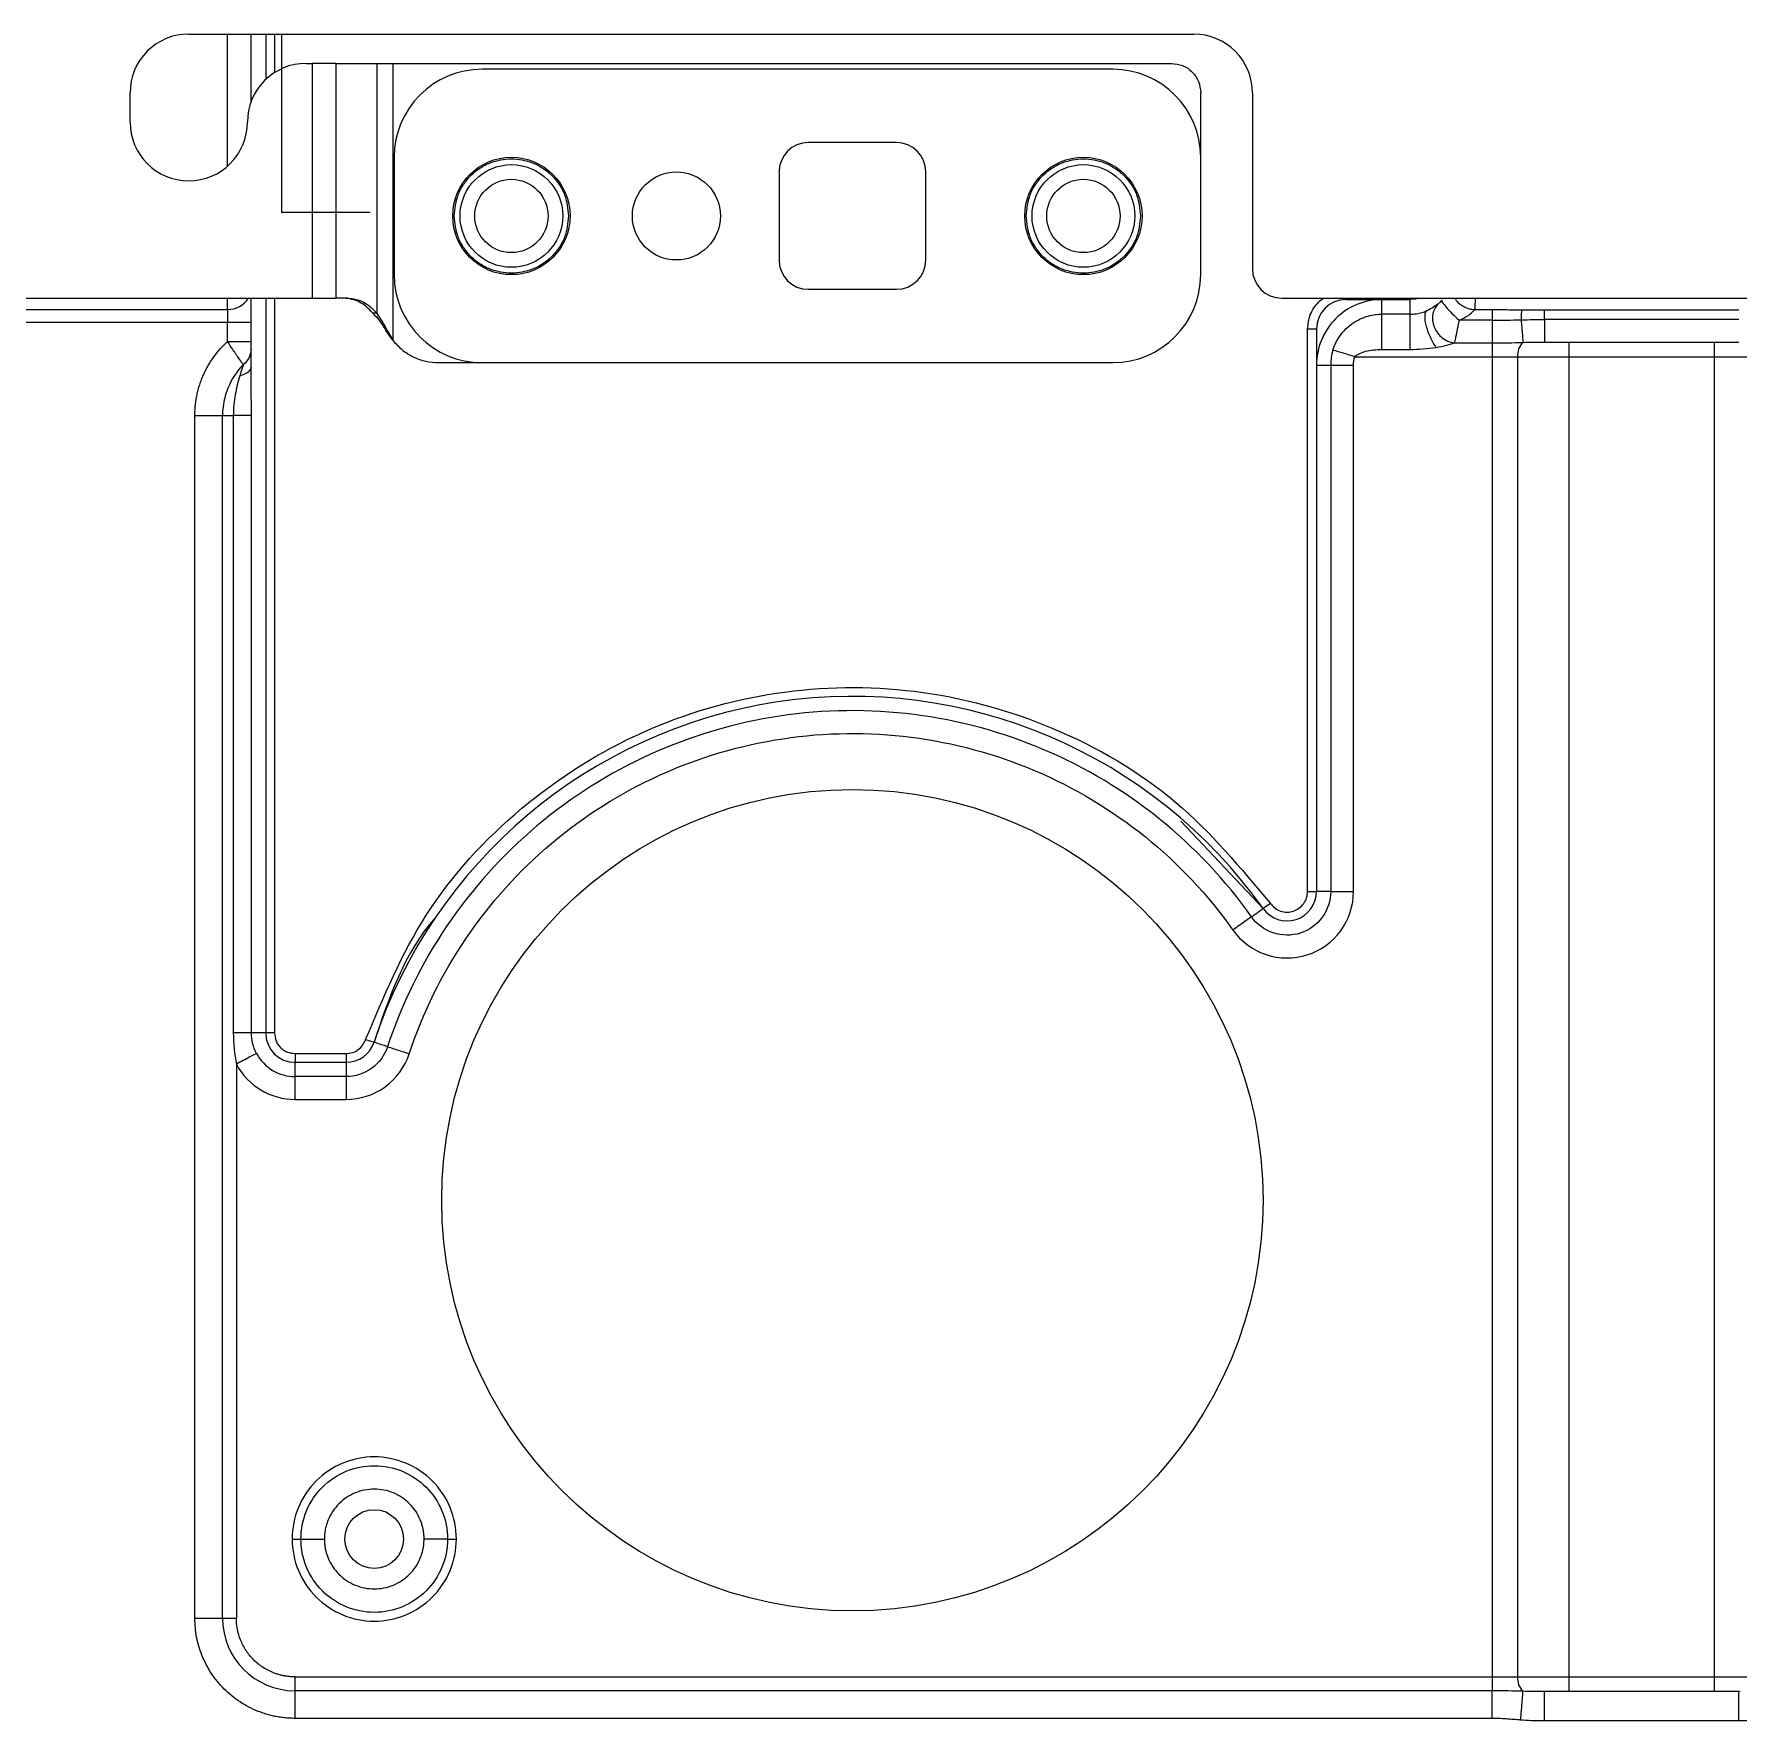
# Model space of a CAD drawing. Header units: millimetres. Extents: x -1 to 1576, y 30 to 633.
# Drawn here: x 89.9 to 148.1, y 485.1 to 542.6 of the extents above; entities that cross this region are included whole.
import ezdxf

# ---------------------------------------------------------------- set-up
doc = ezdxf.new("R2010")
doc.units = ezdxf.units.MM
doc.header["$PDSIZE"] = -1

msp = doc.modelspace()

# ---------------------------------------------------------------- linework, layer by layer
at = {"color": 7, "linetype": 'Continuous', "lineweight": 25}
for p, q in [((95.216, 542.573), (129.478, 542.573)), ((96.541, 538.075), (96.541, 542.573)), ((97.341, 540.269), (97.341, 542.573)), ((97.841, 542.573), (97.841, 541.025)), ((98.141, 542.573), (98.141, 541.26)), ((99.216, 541.573), (99.427, 541.573)), ((99.427, 541.573), (99.427, 533.573)), ((100.238, 533.573), (100.238, 541.573)), ((100.238, 541.573), (101.631, 541.573)), ((101.631, 541.573), (101.631, 533.061)), ((102.171, 541.573), (102.171, 532.137)), ((102.171, 541.573), (128.716, 541.573)), ((126.716, 541.373), (105.216, 541.373)), ((93.216, 539.573), (93.216, 540.573)), ((129.716, 534.373), (129.716, 540.573)), ((131.478, 540.573), (131.478, 534.574)), ((119.341, 538.873), (116.341, 538.873)), ((102.216, 538.373), (102.216, 534.373)), ((115.341, 537.873), (115.341, 534.873)), ((120.341, 534.873), (120.341, 537.873)), ((77.621, 533.573), (99.427, 533.573)), ((96.541, 533.189), (96.541, 533.573)), ((97.841, 533.573), (97.841, 508.523)), ((98.141, 533.573), (98.141, 508.523)), ((100.645, 533.573), (100.238, 533.573)), ((116.341, 533.873), (119.341, 533.873)), ((132.478, 533.573), (166.061, 533.573)), ((134.661, 533.573), (134.661, 533.523)), ((136.841, 533.573), (136.841, 533.523)), ((137.036, 533.542), (136.841, 533.523)), ((137.153, 533.573), (137.036, 533.542)), ((40.146, 533.189), (96.541, 533.189)), ((96.541, 533.189), (96.541, 533.153)), ((96.541, 533.153), (96.541, 533.11)), ((96.541, 533.11), (96.541, 533.06)), ((96.541, 533.06), (96.541, 533.005)), ((96.541, 533.005), (96.541, 532.944)), ((101.631, 533.061), (101.496, 533.061)), ((134.661, 533.523), (136.841, 533.523)), ((136.841, 533.025), (135.896, 533.025)), ((139.054, 533.181), (139.654, 533.181)), ((141.439, 533.175), (148.063, 533.175)), ((141.439, 532.841), (141.439, 533.175)), ((97.341, 532.746), (40.146, 532.746)), ((96.541, 532.944), (96.541, 532.88)), ((96.541, 532.88), (96.541, 532.814)), ((96.541, 532.814), (96.541, 532.746)), ((96.541, 532.096), (96.541, 532.746)), ((97.341, 532.096), (97.341, 532.746)), ((101.934, 532.473), (101.982, 532.473)), ((102.171, 532.137), (101.934, 532.473)), ((101.982, 532.473), (102.171, 532.137)), ((133.361, 513.344), (133.361, 532.523)), ((133.361, 532.523), (133.661, 532.523)), ((133.661, 532.523), (133.661, 513.344)), ((139.654, 532.819), (138.522, 532.819)), ((148.063, 532.841), (141.439, 532.841)), ((135.896, 531.825), (136.841, 531.825)), ((138.363, 532.044), (139.654, 532.044)), ((139.654, 532.044), (139.654, 486.102)), ((141.394, 532.073), (141.443, 532.077)), ((141.439, 532.073), (148.063, 532.073)), ((142.269, 532.073), (142.269, 486.073)), ((147.233, 486.073), (147.233, 532.073)), ((103.743, 531.373), (126.716, 531.373)), ((133.661, 531.288), (133.661, 513.344)), ((134.147, 531.288), (134.147, 513.344)), ((134.925, 513.344), (134.925, 531.288)), ((134.968, 531.573), (190.661, 531.573)), ((140.526, 486.573), (140.526, 531.573)), ((95.427, 488.573), (95.427, 529.573)), ((95.427, 529.573), (96.737, 529.573)), ((96.37, 488.573), (96.37, 529.573)), ((96.737, 529.573), (96.737, 508.523)), ((97.352, 508.523), (97.352, 529.573)), ((131.845, 512.765), (129.038, 515.747)), ((133.361, 513.344), (133.661, 513.344)), ((132.09, 512.939), (131.845, 512.765)), ((98.141, 508.523), (97.841, 508.523)), ((101.248, 508.304), (101.533, 508.209)), ((96.841, 507.46), (96.841, 488.573)), ((98.841, 507.823), (100.584, 507.823)), ((98.841, 507.823), (98.841, 507.523)), ((98.841, 507.523), (100.584, 507.523)), ((100.584, 507.823), (100.584, 507.523)), ((100.584, 507.037), (98.841, 507.037)), ((98.841, 506.258), (100.584, 506.258)), ((95.427, 488.573), (96.841, 488.573)), ((98.841, 485.159), (98.841, 486.573)), ((98.841, 486.573), (190.661, 486.573)), ((139.654, 486.102), (98.841, 486.102)), ((148.063, 486.073), (141.439, 486.073)), ((148.108, 486.073), (148.059, 486.068)), ((139.654, 485.159), (98.841, 485.159)), ((148.063, 485.073), (141.439, 485.073))]:
    msp.add_line(p, q, dxfattribs=at)
at = {"color": 7, "linetype": 'Continuous'}
for q in [(98.385, 542.534), (101.4, 536.505)]:
    msp.add_line((98.385, 536.505), q, dxfattribs=at)
at = {"color": 7, "linetype": 'Continuous', "lineweight": 25}
for centre, radius in [((106.216, 536.373), 2), ((125.716, 536.373), 2), ((106.216, 536.373), 1.75), ((106.216, 536.373), 1.25), ((111.841, 536.373), 1.5), ((125.716, 536.373), 1.75), ((125.716, 536.373), 1.25), ((117.841, 502.823), 14)]:
    msp.add_circle(centre, radius, dxfattribs=at)
at = {"color": 141}
msp.add_circle((101.541, 491.273), 1, dxfattribs=at)
at = {"color": 7, "linetype": 'Continuous', "lineweight": 25}
for centre, radius, start, end in [((95.216, 540.573), 2, 89.99948, 180.00052), ((129.478, 540.573), 2, 0, 89.99948), ((99.216, 539.573), 2, 89.99948, 180.00052), ((105.216, 538.373), 3, 90, 180), ((126.716, 538.373), 3, 0, 90), ((95.216, 539.573), 2, 180.01102, 359.98898), ((116.341, 537.873), 1, 90, 180), ((119.341, 537.873), 1, 0, 90), ((116.341, 534.873), 1, 180, 270), ((119.341, 534.873), 1, 270, 0), ((105.216, 534.373), 3, 180, 270), ((126.716, 534.373), 3, 270, 0), ((132.478, 534.574), 1, 180, 269.97647), ((96.562, 534.001), 0.813, 268.54495, 328.20683), ((134.661, 532.523), 1, 90, 180), ((141.083, 531.65), 0.562, 132.43497, 187.82324), ((98.841, 529.573), 2.471, 135.48233, 180), ((117.841, 502.823), 17.174, 35.37275, 161.72205), ((132.661, 513.344), 1, 215.37275, 0), ((98.841, 508.523), 1, 180, 270), ((100.584, 508.523), 1, 270, 341.72205), ((98.841, 488.573), 2.471, 180, 270), ((141.083, 486.497), 0.562, 172.17675, 227.56507)]:
    msp.add_arc(centre, radius, start, end, dxfattribs=at)
for points in [[(100.238, 541.573), (100.18, 541.573), (100.066, 541.573), (99.864, 541.573), (99.65, 541.573), (99.502, 541.573), (99.427, 541.573)], [(101.631, 541.573), (101.669, 541.573), (101.746, 541.573), (101.88, 541.573), (102.023, 541.573), (102.122, 541.573), (102.171, 541.573)], [(128.716, 541.573), (128.847, 541.558), (129.109, 541.528), (129.44, 541.297), (129.671, 540.966), (129.701, 540.704), (129.716, 540.573)], [(99.427, 533.573), (99.502, 533.573), (99.65, 533.573), (99.864, 533.573), (100.066, 533.573), (100.18, 533.573), (100.238, 533.573)], [(101.496, 533.061), (101.349, 533.208), (101.056, 533.502), (100.692, 533.55), (100.51, 533.573)], [(100.645, 533.573), (100.827, 533.55), (101.191, 533.502), (101.484, 533.208), (101.631, 533.061)], [(137.938, 533.5), (137.895, 533.454), (137.851, 533.414), (137.834, 533.398)], [(139.654, 533.181), (139.654, 533.111), (139.654, 532.973), (139.654, 532.819)], [(140.649, 533.177), (140.645, 533.111), (140.642, 532.981), (140.64, 532.835)], [(139.654, 532.819), (139.976, 532.819), (140.301, 532.828), (140.64, 532.835)], [(140.64, 532.835), (140.91, 532.841), (141.175, 532.841), (141.439, 532.841)], [(97.341, 531.835), (97.341, 531.636), (97.243, 531.439), (97.079, 531.306)], [(102.171, 532.137), (102.272, 532.024), (102.474, 531.799), (102.863, 531.561), (103.291, 531.403), (103.593, 531.383), (103.743, 531.373)], [(134.224, 531.802), (134.173, 531.636), (134.147, 531.462), (134.147, 531.288)], [(139.654, 532.044), (140.016, 532.044), (140.377, 532.055), (140.703, 532.064)], [(140.703, 532.064), (140.938, 532.072), (141.185, 532.073), (141.439, 532.073)], [(97.079, 531.306), (97.054, 531.23), (97.007, 531.09), (96.956, 530.925)], [(134.925, 531.288), (134.925, 531.385), (134.94, 531.481), (134.968, 531.573)], [(96.737, 508.523), (96.737, 508.161), (96.772, 507.799), (96.841, 507.46)], [(97.528, 507.825), (97.41, 508.048), (97.352, 508.286), (97.352, 508.523)], [(140.703, 486.082), (140.377, 486.091), (140.017, 486.102), (139.654, 486.102)], [(141.439, 486.073), (141.185, 486.073), (140.938, 486.074), (140.703, 486.082)]]:
    msp.add_open_spline(points, degree=3, dxfattribs=at)
for points, knots in [([(104.266, 536.373), (104.292, 536.618), (104.333, 536.997), (104.575, 537.451), (104.827, 537.761), (105.138, 538.015), (105.592, 538.25), (106.216, 538.37), (106.84, 538.25), (107.294, 538.015), (107.604, 537.761), (107.857, 537.452), (108.099, 536.997), (108.14, 536.618), (108.166, 536.373)], [0, 0, 0, 0, 0.1197215, 0.1848168, 0.25, 0.3150954, 0.3802785, 0.5, 0.6197215, 0.6848168, 0.75, 0.8150954, 0.8802785, 1, 1, 1, 1]), ([(123.766, 536.373), (123.792, 536.618), (123.833, 536.997), (124.075, 537.451), (124.327, 537.761), (124.638, 538.015), (125.092, 538.25), (125.716, 538.37), (126.34, 538.25), (126.794, 538.015), (127.104, 537.761), (127.357, 537.452), (127.599, 536.997), (127.64, 536.618), (127.666, 536.373)], [0, 0, 0, 0, 0.119721, 0.184817, 0.25, 0.315095, 0.380279, 0.5, 0.619721, 0.684817, 0.75, 0.815095, 0.880279, 1, 1, 1, 1]), ([(108.166, 536.373), (108.14, 536.128), (108.099, 535.749), (107.857, 535.295), (107.605, 534.985), (107.294, 534.731), (106.84, 534.496), (106.216, 534.376), (105.592, 534.496), (105.138, 534.731), (104.828, 534.985), (104.575, 535.295), (104.333, 535.749), (104.292, 536.128), (104.266, 536.373)], [0, 0, 0, 0, 0.119721, 0.184817, 0.25, 0.315095, 0.380279, 0.5, 0.619721, 0.684817, 0.75, 0.815095, 0.880279, 1, 1, 1, 1]), ([(127.666, 536.373), (127.64, 536.128), (127.599, 535.749), (127.357, 535.295), (127.105, 534.985), (126.794, 534.731), (126.34, 534.496), (125.716, 534.376), (125.092, 534.496), (124.638, 534.731), (124.328, 534.985), (124.075, 535.295), (123.833, 535.749), (123.792, 536.128), (123.766, 536.373)], [0, 0, 0, 0, 0.1197215, 0.1848168, 0.25, 0.3150954, 0.3802785, 0.5, 0.6197215, 0.6848168, 0.75, 0.8150954, 0.8802785, 1, 1, 1, 1]), ([(97.341, 532.746), (97.341, 532.861), (97.341, 533.095), (97.341, 533.383), (97.341, 533.523), (97.341, 533.573)], [0, 0, 0, 0, 0.3820788, 0.7786656, 1, 1, 1, 1]), ([(133.361, 532.523), (133.378, 532.687), (133.405, 532.939), (133.567, 533.241), (133.72, 533.436), (133.846, 533.531), (133.901, 533.573)], [0, 0, 0, 0, 0.397975, 0.614291, 0.831044, 1, 1, 1, 1]), ([(138.376, 533.573), (138.392, 533.546), (138.438, 533.47), (138.551, 533.366), (138.702, 533.269), (138.873, 533.202), (138.993, 533.188), (139.054, 533.181)], [0, 0, 0, 0, 0.123028, 0.34231, 0.561528, 0.780724, 1, 1, 1, 1]), ([(139.074, 533.573), (139.074, 533.564), (139.069, 533.471), (139.061, 533.325), (139.056, 533.229), (139.054, 533.181)], [0, 0, 0, 0, 0.051886, 0.529266, 1, 1, 1, 1]), ([(101.496, 533.061), (101.574, 532.974), (101.73, 532.802), (101.867, 532.582), (101.934, 532.473)], [0, 0, 0, 0, 0.5015066, 1, 1, 1, 1]), ([(101.982, 532.473), (101.928, 532.582), (101.822, 532.795), (101.694, 532.973), (101.631, 533.061)], [0, 0, 0, 0, 0.508164, 1, 1, 1, 1]), ([(135.896, 533.523), (135.603, 533.523), (135.31, 533.465), (134.77, 533.241), (134.522, 533.075), (134.108, 532.662), (133.943, 532.414), (133.719, 531.873), (133.661, 531.58), (133.661, 531.288)], [0, 0, 0, 0, 0.25, 0.25, 0.5, 0.5, 0.75, 0.75, 1, 1, 1, 1]), ([(134.224, 531.802), (134.238, 531.842), (134.265, 531.925), (134.321, 532.05), (134.39, 532.179), (134.486, 532.323), (134.638, 532.507), (134.861, 532.702), (135.14, 532.865), (135.415, 532.965), (135.666, 533.017), (135.823, 533.023), (135.896, 533.025)], [0, 0, 0, 0, 0.057073, 0.118647, 0.184712, 0.255256, 0.352682, 0.506462, 0.65516, 0.786933, 0.90187, 1, 1, 1, 1]), ([(135.896, 533.025), (135.896, 533.037), (135.896, 533.096), (135.896, 533.278), (135.896, 533.4), (135.896, 533.523)], [0, 0, 0, 0, 0.5, 0.5, 1, 1, 1, 1]), ([(135.896, 531.825), (135.896, 531.941), (135.896, 532.073), (135.896, 532.341), (135.896, 532.475), (135.896, 532.713), (135.896, 532.816), (135.896, 532.966), (135.896, 533.013), (135.896, 533.025)], [0, 0, 0, 0, 0.25, 0.25, 0.5, 0.5, 0.75, 0.75, 1, 1, 1, 1]), ([(136.841, 533.523), (136.841, 533.4), (136.841, 533.278), (136.841, 533.096), (136.841, 533.037), (136.841, 533.025)], [0, 0, 0, 0, 0.5, 0.5, 1, 1, 1, 1]), ([(136.841, 533.025), (136.879, 533.026), (136.953, 533.028), (137.061, 533.04), (137.162, 533.058), (137.256, 533.081), (137.343, 533.109), (137.397, 533.13), (137.424, 533.141)], [0, 0, 0, 0, 0.18951, 0.369722, 0.54073, 0.702668, 0.855696, 1, 1, 1, 1]), ([(136.841, 533.025), (136.841, 533.013), (136.841, 532.966), (136.841, 532.816), (136.841, 532.713), (136.841, 532.475), (136.841, 532.341), (136.841, 532.073), (136.841, 531.941), (136.841, 531.825)], [0, 0, 0, 0, 0.25, 0.25, 0.5, 0.5, 0.75, 0.75, 1, 1, 1, 1]), ([(137.424, 533.141), (137.382, 533.123), (137.357, 533.068), (137.346, 532.897), (137.36, 532.781), (137.424, 532.525), (137.473, 532.383), (137.594, 532.117), (137.664, 531.992), (137.735, 531.893)], [0, 0, 0, 0, 0.25, 0.25, 0.5, 0.5, 0.75, 0.75, 1, 1, 1, 1]), ([(137.834, 533.398), (137.796, 533.365), (137.738, 533.318), (137.595, 533.224), (137.511, 533.178), (137.424, 533.141)], [0, 0, 0, 0, 0.5, 0.5, 1, 1, 1, 1]), ([(137.834, 533.398), (137.73, 533.307), (137.658, 533.18), (137.6, 532.896), (137.615, 532.741), (137.728, 532.453), (137.825, 532.322), (138.069, 532.126), (138.216, 532.063), (138.363, 532.044)], [0, 0, 0, 0, 0.25, 0.25, 0.5, 0.5, 0.75, 0.75, 1, 1, 1, 1]), ([(137.938, 533.5), (137.928, 533.489), (137.936, 533.463), (137.986, 533.382), (138.028, 533.327), (138.138, 533.199), (138.206, 533.126), (138.357, 532.973), (138.44, 532.894), (138.522, 532.819)], [0, 0, 0, 0, 0.25, 0.25, 0.5, 0.5, 0.75, 0.75, 1, 1, 1, 1]), ([(138.522, 532.819), (138.678, 532.883), (138.807, 532.958), (138.98, 533.09), (139.027, 533.145), (139.054, 533.181)], [0, 0, 0, 0, 0.5, 0.5, 1, 1, 1, 1]), ([(139.654, 533.181), (139.794, 533.181), (140.125, 533.18), (140.457, 533.178), (140.649, 533.177)], [0, 0, 0, 0, 0.420474, 1, 1, 1, 1]), ([(140.649, 533.177), (140.768, 533.176), (141.031, 533.175), (141.295, 533.175), (141.439, 533.175)], [0, 0, 0, 0, 0.452244, 1, 1, 1, 1]), ([(138.522, 532.819), (138.516, 532.785), (138.504, 532.72), (138.487, 532.63), (138.471, 532.552), (138.458, 532.485), (138.446, 532.429), (138.437, 532.383), (138.421, 532.307), (138.4, 532.21), (138.378, 532.108), (138.368, 532.065), (138.363, 532.044)], [0, 0, 0, 0, 0.098929, 0.188732, 0.269407, 0.340954, 0.403371, 0.456658, 0.500814, 0.680181, 0.846536, 1, 1, 1, 1]), ([(139.654, 532.819), (139.654, 532.645), (139.654, 532.479), (139.654, 532.208), (139.654, 532.103), (139.654, 532.044)], [0, 0, 0, 0, 0.5, 0.5, 1, 1, 1, 1]), ([(140.64, 532.835), (140.656, 532.642), (140.671, 532.462), (140.693, 532.19), (140.701, 532.097), (140.703, 532.064)], [0, 0, 0, 0, 0.5, 0.5, 1, 1, 1, 1]), ([(141.439, 532.841), (141.439, 532.625), (141.439, 532.426), (141.439, 532.15), (141.439, 532.073), (141.439, 532.073)], [0, 0, 0, 0, 0.5, 0.5, 1, 1, 1, 1]), ([(95.427, 529.573), (95.428, 529.633), (95.429, 529.752), (95.444, 529.929), (95.466, 530.105), (95.498, 530.278), (95.539, 530.45), (95.589, 530.62), (95.648, 530.787), (95.739, 531.008), (95.874, 531.275), (96.068, 531.575), (96.288, 531.852), (96.457, 532.015), (96.541, 532.096)], [0, 0, 0, 0, 0.063092, 0.125678, 0.187927, 0.25001, 0.312098, 0.374365, 0.43698, 0.500113, 0.626356, 0.752784, 0.876346, 1, 1, 1, 1]), ([(96.541, 532.096), (96.75, 532.096), (96.959, 532.096), (97.255, 532.096), (97.341, 532.096), (97.341, 532.096)], [0, 0, 0, 0, 0.5, 0.5, 1, 1, 1, 1]), ([(97.079, 531.306), (97.072, 531.315), (97.058, 531.334), (97.031, 531.371), (96.998, 531.416), (96.958, 531.471), (96.913, 531.536), (96.862, 531.608), (96.794, 531.709), (96.687, 531.868), (96.595, 532.011), (96.541, 532.096)], [0, 0, 0, 0, 0.075449, 0.154166, 0.236171, 0.321487, 0.410141, 0.502162, 0.590314, 0.756244, 1, 1, 1, 1]), ([(97.341, 531.835), (97.341, 531.855), (97.341, 531.892), (97.341, 531.986), (97.341, 532.041), (97.341, 532.096)], [0, 0, 0, 0, 0.5, 0.5, 1, 1, 1, 1]), ([(97.341, 531.223), (97.341, 531.346), (97.341, 531.465), (97.341, 531.677), (97.341, 531.769), (97.341, 531.835)], [0, 0, 0, 0, 0.5, 0.5, 1, 1, 1, 1]), ([(134.968, 531.573), (134.798, 531.626), (134.628, 531.678), (134.36, 531.76), (134.264, 531.79), (134.224, 531.802)], [0, 0, 0, 0, 0.5, 0.5, 1, 1, 1, 1]), ([(134.968, 531.573), (135.03, 531.651), (135.169, 531.716), (135.503, 531.803), (135.699, 531.825), (135.896, 531.825)], [0, 0, 0, 0, 0.5, 0.5, 1, 1, 1, 1]), ([(136.841, 531.825), (136.992, 531.825), (137.143, 531.831), (137.442, 531.853), (137.591, 531.869), (137.735, 531.893)], [0, 0, 0, 0, 0.5, 0.5, 1, 1, 1, 1]), ([(137.735, 531.893), (137.869, 531.914), (137.997, 531.941), (138.216, 531.997), (138.305, 532.025), (138.363, 532.044)], [0, 0, 0, 0, 0.5, 0.5, 1, 1, 1, 1]), ([(97.341, 531.223), (97.341, 531.164), (97.305, 531.104), (97.171, 531), (97.073, 530.956), (96.956, 530.925)], [0, 0, 0, 0, 0.5, 0.5, 1, 1, 1, 1]), ([(97.352, 529.573), (97.352, 529.835), (97.351, 530.098), (97.347, 530.646), (97.341, 530.933), (97.341, 531.223)], [0, 0, 0, 0, 0.5, 0.5, 1, 1, 1, 1]), ([(133.661, 531.288), (133.772, 531.288), (133.883, 531.288), (134.058, 531.288), (134.121, 531.288), (134.147, 531.288)], [0, 0, 0, 0, 0.5, 0.5, 1, 1, 1, 1]), ([(134.147, 531.288), (134.188, 531.288), (134.289, 531.288), (134.569, 531.288), (134.747, 531.288), (134.925, 531.288)], [0, 0, 0, 0, 0.5, 0.5, 1, 1, 1, 1]), ([(96.956, 530.925), (96.897, 530.73), (96.844, 530.516), (96.762, 530.058), (96.737, 529.816), (96.737, 529.573)], [0, 0, 0, 0, 0.5, 0.5, 1, 1, 1, 1]), ([(97.352, 529.573), (97.32, 529.573), (97.244, 529.573), (97.027, 529.573), (96.887, 529.573), (96.737, 529.573)], [0, 0, 0, 0, 0.5, 0.5, 1, 1, 1, 1]), ([(101.248, 508.304), (101.86, 509.76), (103.106, 512.729), (106.443, 516.355), (110.573, 518.962), (115.212, 520.314), (120.044, 520.386), (124.757, 519.107), (129.013, 516.623), (131.077, 514.151), (132.09, 512.939)], [0, 0, 0, 0, 0.122595, 0.25, 0.377405, 0.5, 0.622595, 0.75, 0.877405, 1, 1, 1, 1]), ([(131.448, 512.484), (130.56, 513.734), (129.499, 514.861), (127.11, 516.784), (125.783, 517.58), (122.961, 518.779), (121.467, 519.184), (118.424, 519.571), (116.877, 519.553), (113.844, 519.097), (112.359, 518.659), (109.565, 517.395), (108.256, 516.569), (105.912, 514.593), (104.877, 513.442), (103.159, 510.902), (102.476, 509.513), (101.995, 508.057)], [0, 0, 0, 0, 0.125, 0.125, 0.25, 0.25, 0.375, 0.375, 0.5, 0.5, 0.625, 0.625, 0.75, 0.75, 0.875, 0.875, 1, 1, 1, 1]), ([(102.734, 507.813), (103.193, 509.201), (103.844, 510.526), (105.482, 512.947), (106.468, 514.044), (108.703, 515.928), (109.951, 516.715), (112.615, 517.92), (114.03, 518.338), (116.922, 518.773), (118.397, 518.789), (121.297, 518.421), (122.722, 518.035), (125.412, 516.891), (126.678, 516.133), (128.956, 514.3), (129.967, 513.225), (130.814, 512.033)], [0, 0, 0, 0, 0.125, 0.125, 0.25, 0.25, 0.375, 0.375, 0.5, 0.5, 0.625, 0.625, 0.75, 0.75, 0.875, 0.875, 1, 1, 1, 1]), ([(130.814, 512.033), (131.09, 511.643), (131.492, 511.346), (132.396, 511.045), (132.896, 511.042), (133.802, 511.331), (134.207, 511.622), (134.77, 512.391), (134.925, 512.867), (134.925, 513.344)], [0, 0, 0, 0, 0.25, 0.25, 0.5, 0.5, 0.75, 0.75, 1, 1, 1, 1]), ([(134.147, 513.344), (134.147, 513.031), (134.045, 512.718), (133.676, 512.214), (133.41, 512.023), (132.815, 511.833), (132.487, 511.835), (131.894, 512.032), (131.63, 512.228), (131.448, 512.484)], [0, 0, 0, 0, 0.25, 0.25, 0.5, 0.5, 0.75, 0.75, 1, 1, 1, 1]), ([(132.09, 512.939), (132.137, 512.884), (132.232, 512.772), (132.436, 512.669), (132.658, 512.632), (132.877, 512.667), (133.075, 512.765), (133.235, 512.924), (133.341, 513.125), (133.354, 513.272), (133.361, 513.344)], [0, 0, 0, 0, 0.121836, 0.25, 0.378164, 0.5, 0.621836, 0.75, 0.878164, 1, 1, 1, 1]), ([(134.147, 513.344), (134.121, 513.344), (134.058, 513.344), (133.883, 513.344), (133.772, 513.344), (133.661, 513.344)], [0, 0, 0, 0, 0.5, 0.5, 1, 1, 1, 1]), ([(134.147, 513.344), (134.188, 513.344), (134.289, 513.344), (134.569, 513.344), (134.747, 513.344), (134.925, 513.344)], [0, 0, 0, 0, 0.5, 0.5, 1, 1, 1, 1]), ([(131.448, 512.484), (131.469, 512.498), (131.521, 512.535), (131.664, 512.636), (131.754, 512.701), (131.845, 512.765)], [0, 0, 0, 0, 0.5, 0.5, 1, 1, 1, 1]), ([(103.674, 512.511), (103.655, 512.489), (102.579, 511.3), (102.051, 509.74), (101.533, 508.209)], [0, 0, 0, 0, 0.018425, 1, 1, 1, 1]), ([(131.448, 512.484), (131.415, 512.46), (131.332, 512.401), (131.104, 512.239), (130.959, 512.136), (130.814, 512.033)], [0, 0, 0, 0, 0.5, 0.5, 1, 1, 1, 1]), ([(97.352, 508.523), (97.32, 508.523), (97.244, 508.523), (97.027, 508.523), (96.887, 508.523), (96.737, 508.523)], [0, 0, 0, 0, 0.5, 0.5, 1, 1, 1, 1]), ([(97.841, 508.523), (97.728, 508.523), (97.615, 508.523), (97.438, 508.523), (97.376, 508.523), (97.352, 508.523)], [0, 0, 0, 0, 0.5, 0.5, 1, 1, 1, 1]), ([(98.141, 508.523), (98.15, 508.435), (98.165, 508.299), (98.252, 508.136), (98.342, 508.025), (98.454, 507.934), (98.617, 507.847), (98.753, 507.832), (98.841, 507.823)], [0, 0, 0, 0, 0.239443, 0.369477, 0.5, 0.630034, 0.760557, 1, 1, 1, 1]), ([(100.584, 507.823), (100.655, 507.829), (100.801, 507.842), (101, 507.947), (101.162, 508.103), (101.22, 508.238), (101.248, 508.304)], [0, 0, 0, 0, 0.2437777, 0.5, 0.7562223, 1, 1, 1, 1]), ([(101.995, 508.057), (101.898, 507.762), (101.706, 507.5), (101.203, 507.137), (100.894, 507.037), (100.584, 507.037)], [0, 0, 0, 0, 0.5, 0.5, 1, 1, 1, 1]), ([(101.995, 508.057), (101.971, 508.065), (101.91, 508.085), (101.744, 508.14), (101.639, 508.175), (101.533, 508.209)], [0, 0, 0, 0, 0.5, 0.5, 1, 1, 1, 1]), ([(101.995, 508.057), (102.034, 508.044), (102.13, 508.012), (102.396, 507.924), (102.565, 507.869), (102.734, 507.813)], [0, 0, 0, 0, 0.5, 0.5, 1, 1, 1, 1]), ([(97.528, 507.825), (97.492, 507.806), (97.403, 507.759), (97.155, 507.627), (96.999, 507.544), (96.841, 507.46)], [0, 0, 0, 0, 0.5, 0.5, 1, 1, 1, 1]), ([(96.841, 507.46), (97.033, 507.099), (97.324, 506.792), (98.024, 506.371), (98.432, 506.258), (98.841, 506.258)], [0, 0, 0, 0, 0.5, 0.5, 1, 1, 1, 1]), ([(97.528, 507.825), (97.654, 507.589), (97.845, 507.387), (98.305, 507.111), (98.573, 507.037), (98.841, 507.037)], [0, 0, 0, 0, 0.5, 0.5, 1, 1, 1, 1]), ([(98.841, 507.037), (98.841, 507.062), (98.841, 507.126), (98.841, 507.3), (98.841, 507.412), (98.841, 507.523)], [0, 0, 0, 0, 0.5, 0.5, 1, 1, 1, 1]), ([(100.583, 507.523), (100.583, 507.412), (100.583, 507.301), (100.584, 507.126), (100.584, 507.062), (100.584, 507.037)], [0, 0, 0, 0, 0.5, 0.5, 1, 1, 1, 1]), ([(100.584, 506.258), (101.056, 506.258), (101.527, 506.411), (102.293, 506.964), (102.586, 507.364), (102.734, 507.813)], [0, 0, 0, 0, 0.5, 0.5, 1, 1, 1, 1]), ([(98.841, 506.258), (98.841, 506.437), (98.841, 506.614), (98.841, 506.894), (98.841, 506.995), (98.841, 507.037)], [0, 0, 0, 0, 0.5, 0.5, 1, 1, 1, 1]), ([(100.584, 507.037), (100.584, 506.995), (100.584, 506.894), (100.584, 506.614), (100.584, 506.437), (100.584, 506.258)], [0, 0, 0, 0, 0.5, 0.5, 1, 1, 1, 1]), ([(104.341, 491.273), (104.341, 491.64), (104.268, 492.006), (103.987, 492.684), (103.78, 492.994), (103.262, 493.512), (102.951, 493.72), (102.274, 494), (101.908, 494.073), (101.174, 494.073), (100.808, 494), (100.131, 493.719), (99.82, 493.512), (99.302, 492.994), (99.095, 492.683), (98.814, 492.006), (98.741, 491.64), (98.741, 491.273)], [0, 0, 0, 0, 0.125, 0.125, 0.25, 0.25, 0.375, 0.375, 0.5, 0.5, 0.625, 0.625, 0.75, 0.75, 0.875, 0.875, 1, 1, 1, 1]), ([(99.041, 491.273), (99.041, 491.601), (99.106, 491.928), (99.357, 492.533), (99.542, 492.81), (100.004, 493.272), (100.281, 493.457), (100.886, 493.708), (101.213, 493.773), (101.869, 493.773), (102.196, 493.708), (102.801, 493.457), (103.078, 493.272), (103.54, 492.81), (103.725, 492.533), (103.976, 491.928), (104.041, 491.601), (104.041, 491.273)], [0, 0, 0, 0, 0.125, 0.125, 0.25, 0.25, 0.375, 0.375, 0.5, 0.5, 0.625, 0.625, 0.75, 0.75, 0.875, 0.875, 1, 1, 1, 1]), ([(103.241, 491.273), (103.24, 491.318), (103.238, 491.407), (103.222, 491.54), (103.196, 491.67), (103.16, 491.799), (103.09, 491.987), (102.964, 492.224), (102.751, 492.483), (102.492, 492.696), (102.196, 492.853), (101.875, 492.952), (101.541, 492.984), (101.207, 492.952), (100.886, 492.853), (100.59, 492.696), (100.332, 492.483), (100.118, 492.224), (99.978, 491.961), (99.894, 491.715), (99.849, 491.496), (99.844, 491.348), (99.841, 491.273)], [0, 0, 0, 0, 0.025179, 0.050131, 0.075011, 0.099977, 0.125185, 0.187588, 0.250097, 0.312505, 0.375015, 0.437474, 0.500034, 0.562494, 0.62505, 0.68745, 0.749957, 0.812365, 0.874867, 0.916675, 0.958143, 1, 1, 1, 1]), ([(98.741, 491.273), (98.82, 491.273), (98.898, 491.273), (99.009, 491.273), (99.041, 491.273), (99.041, 491.273)], [0, 0, 0, 0, 0.5, 0.5, 1, 1, 1, 1]), ([(98.741, 491.273), (98.741, 490.906), (98.814, 490.54), (99.095, 489.863), (99.302, 489.552), (99.821, 489.035), (100.131, 488.827), (100.808, 488.546), (101.174, 488.473), (101.908, 488.473), (102.274, 488.546), (102.951, 488.826), (103.262, 489.034), (103.78, 489.552), (103.987, 489.863), (104.268, 490.54), (104.341, 490.907), (104.341, 491.273)], [0, 0, 0, 0, 0.125, 0.125, 0.25, 0.25, 0.375, 0.375, 0.5, 0.5, 0.625, 0.625, 0.75, 0.75, 0.875, 0.875, 1, 1, 1, 1]), ([(104.041, 491.273), (104.041, 490.945), (103.976, 490.618), (103.725, 490.013), (103.54, 489.736), (103.078, 489.274), (102.801, 489.089), (102.196, 488.838), (101.869, 488.773), (101.213, 488.773), (100.886, 488.838), (100.281, 489.089), (100.004, 489.274), (99.542, 489.736), (99.357, 490.013), (99.106, 490.618), (99.041, 490.945), (99.041, 491.273)], [0, 0, 0, 0, 0.125, 0.125, 0.25, 0.25, 0.375, 0.375, 0.5, 0.5, 0.625, 0.625, 0.75, 0.75, 0.875, 0.875, 1, 1, 1, 1]), ([(99.041, 491.273), (99.041, 491.273), (99.127, 491.273), (99.424, 491.273), (99.632, 491.273), (99.841, 491.273)], [0, 0, 0, 0, 0.5, 0.5, 1, 1, 1, 1]), ([(99.841, 491.273), (99.842, 491.228), (99.844, 491.139), (99.86, 491.007), (99.886, 490.877), (99.922, 490.748), (99.992, 490.56), (100.118, 490.322), (100.331, 490.064), (100.59, 489.85), (100.886, 489.693), (101.207, 489.594), (101.541, 489.562), (101.875, 489.594), (102.196, 489.693), (102.492, 489.85), (102.75, 490.063), (102.964, 490.322), (103.104, 490.586), (103.188, 490.831), (103.233, 491.05), (103.238, 491.199), (103.241, 491.273)], [0, 0, 0, 0, 0.025112, 0.050024, 0.074894, 0.099876, 0.125125, 0.187521, 0.250086, 0.312492, 0.374998, 0.437458, 0.500018, 0.562478, 0.625038, 0.687445, 0.749955, 0.812363, 0.874867, 0.916676, 0.958144, 1, 1, 1, 1]), ([(104.041, 491.273), (104.041, 491.273), (103.955, 491.273), (103.658, 491.273), (103.45, 491.273), (103.241, 491.273)], [0, 0, 0, 0, 0.5, 0.5, 1, 1, 1, 1]), ([(104.041, 491.273), (104.041, 491.273), (104.073, 491.273), (104.184, 491.273), (104.262, 491.273), (104.341, 491.273)], [0, 0, 0, 0, 0.5, 0.5, 1, 1, 1, 1]), ([(98.841, 485.159), (98.779, 485.16), (98.656, 485.162), (98.473, 485.177), (98.291, 485.201), (98.111, 485.236), (97.933, 485.28), (97.757, 485.334), (97.424, 485.455), (96.953, 485.698), (96.411, 486.142), (95.966, 486.685), (95.702, 487.197), (95.557, 487.619), (95.482, 487.932), (95.435, 488.251), (95.43, 488.465), (95.427, 488.573)], [0, 0, 0, 0, 0.034552, 0.068858, 0.103016, 0.137128, 0.171294, 0.205615, 0.240191, 0.37006, 0.500029, 0.629897, 0.759866, 0.820152, 0.879909, 0.939678, 1, 1, 1, 1]), ([(98.841, 486.573), (98.799, 486.574), (98.715, 486.575), (98.59, 486.587), (98.466, 486.607), (98.344, 486.634), (98.223, 486.669), (98.016, 486.744), (97.735, 486.889), (97.417, 487.149), (97.157, 487.467), (96.993, 487.785), (96.899, 488.074), (96.85, 488.322), (96.844, 488.489), (96.841, 488.573)], [0, 0, 0, 0, 0.040276, 0.080243, 0.120058, 0.159883, 0.199877, 0.240199, 0.370043, 0.500057, 0.629901, 0.759916, 0.840121, 0.919721, 1, 1, 1, 1]), ([(139.654, 485.159), (139.654, 485.364), (139.654, 485.569), (139.654, 485.904), (139.654, 486.033), (139.654, 486.102)], [0, 0, 0, 0, 0.5, 0.5, 1, 1, 1, 1]), ([(140.623, 485.099), (140.642, 485.332), (140.661, 485.564), (140.69, 485.92), (140.7, 486.043), (140.703, 486.082)], [0, 0, 0, 0, 0.5, 0.5, 1, 1, 1, 1]), ([(141.439, 485.073), (141.439, 485.204), (141.439, 485.335), (141.439, 485.577), (141.439, 485.687), (141.439, 485.873), (141.439, 485.947), (141.439, 486.047), (141.439, 486.073), (141.439, 486.073)], [0, 0, 0, 0, 0.25, 0.25, 0.5, 0.5, 0.75, 0.75, 1, 1, 1, 1]), ([(148.063, 485.073), (148.063, 485.335), (148.063, 485.595), (148.063, 485.965), (148.063, 486.073), (148.063, 486.073)], [0, 0, 0, 0, 0.5, 0.5, 1, 1, 1, 1]), ([(140.623, 485.099), (140.538, 485.106), (140.372, 485.121), (140.125, 485.142), (139.886, 485.156), (139.729, 485.158), (139.654, 485.159)], [0, 0, 0, 0, 0.26275, 0.514851, 0.767475, 1, 1, 1, 1]), ([(141.439, 485.073), (141.287, 485.074), (141.015, 485.074), (140.743, 485.091), (140.623, 485.099)], [0, 0, 0, 0, 0.556213, 1, 1, 1, 1]), ([(148.879, 485.099), (148.823, 485.095), (148.702, 485.086), (148.51, 485.079), (148.294, 485.074), (148.143, 485.073), (148.063, 485.073)], [0, 0, 0, 0, 0.2078706, 0.4437568, 0.7077728, 1, 1, 1, 1])]:
    msp.add_open_spline(points, degree=3, knots=knots, dxfattribs=at)
at = {"color": 7, "linetype": 'Continuous'}
msp.add_point((98.385, 536.505), dxfattribs=at)

doc.saveas('drawing.dxf')
